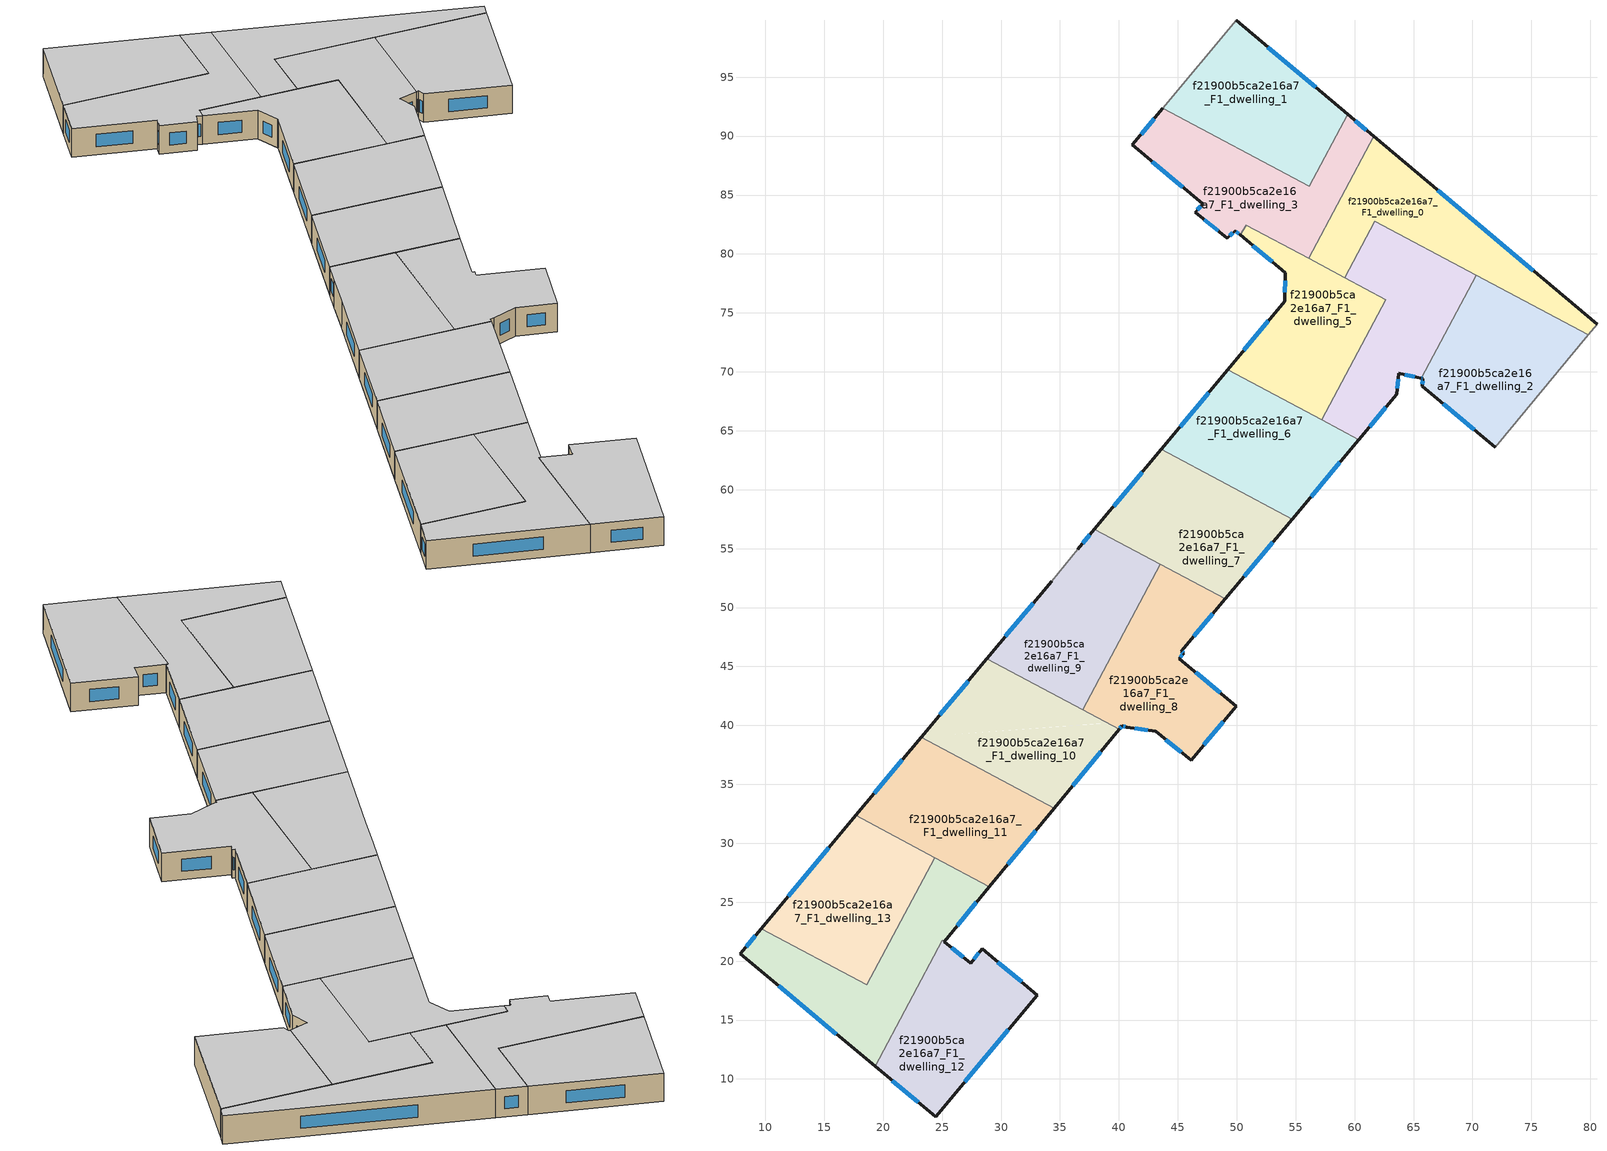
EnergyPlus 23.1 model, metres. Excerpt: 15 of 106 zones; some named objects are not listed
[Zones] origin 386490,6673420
f21900b5ca2e16a7_F1_dwelling_0
 floor to f21900b5ca2e16a7_F0_dwelling_1 (EU_floor_Construction): 72.17,81.09 65.78,80.62 61.72,82.79 60.34,80.22 57.02,79.97 56.93,81.16 61.63,89.98 z3
 floor to f21900b5ca2e16a7_F0_dwelling_3 (EU_floor_Construction): 80.56,74.02 79.85,73.15 79.8,73.15 65.78,80.62 72.17,81.09 z3
 floor to f21900b5ca2e16a7_F0_dwelling_4 (EU_floor_Construction): 60.34,80.22 59.16,77.99 56.11,79.62 56.27,79.91 z3
 floor to f21900b5ca2e16a7_F0_dwelling_2 (EU_floor_Construction): 56.93,81.16 57.02,79.97 56.27,79.91 z3
 wall outside (EU_wall_Construction): 80.56,74.02 61.63,89.98 z3:6
 wall adiabatic (EU_wall_Construction): 79.83,73.13 80.56,74.02 z3:6
 wall to f21900b5ca2e16a7_F1_dwelling_4 (EU_wall_Construction): 59.16,77.99 61.72,82.79 70.3,78.21 z3:6
 wall to f21900b5ca2e16a7_F1_dwelling_3 (EU_wall_Construction): 61.63,89.98 56.11,79.62 z3:6
 wall to f21900b5ca2e16a7_F1_dwelling_2 (EU_wall_Construction): 70.31,78.21 79.83,73.13 z3:6
 wall to f21900b5ca2e16a7_F1_dwelling_5 (EU_wall_Construction): 56.11,79.62 59.16,77.99 z3:6
 window (EU_Window_Construction): 75.15,78.58 67.04,85.42 z3.86:5.14
 ceiling to f21900b5ca2e16a7_F2_dwelling_0 (EU_floor_Construction): 79.83,73.13 80.56,74.02 61.63,89.98 56.11,79.62 59.16,77.99 61.72,82.79 z6
f21900b5ca2e16a7_F1_dwelling_1
 floor to f21900b5ca2e16a7_F0_dwelling_0 (EU_floor_Construction): 59.4,91.85 58.59,90.32 48.93,89.6 43.73,92.38 49.95,99.82 z3
 floor to f21900b5ca2e16a7_F0_dwelling_2 (EU_floor_Construction): 56.26,90.15 56.54,86.47 56.15,85.75 48.93,89.6 z3
 floor to f21900b5ca2e16a7_F0_dwelling_1 (EU_floor_Construction): 58.59,90.32 56.54,86.47 56.26,90.15 z3
 wall outside (EU_wall_Construction): 59.4,91.85 49.95,99.82 z3:6
 wall to f21900b5ca2e16a7_F1_dwelling_3 (EU_wall_Construction): 43.73,92.38 56.15,85.75 59.4,91.85 z3:6
 wall adiabatic (EU_wall_Construction): 49.95,99.82 43.73,92.38 z3:6
 window (EU_Window_Construction): 56.7,94.13 52.65,97.54 z3.86:5.14
 ceiling to f21900b5ca2e16a7_F2_dwelling_1 (EU_floor_Construction): 56.15,85.75 59.4,91.85 49.95,99.82 43.73,92.38 z6
f21900b5ca2e16a7_F1_dwelling_10
 floor to f21900b5ca2e16a7_F0_dwelling_11 (EU_floor_Construction): 40.02,39.68 36.14,34.97 31.42,34.62 23.22,39 23.24,39.02 39.06,40.2 z3
 floor to f21900b5ca2e16a7_F0_dwelling_10 (EU_floor_Construction): 38,40.76 38.05,40.12 23.24,39.02 28.79,45.67 z3
 floor to f21900b5ca2e16a7_F0_dwelling_12 (EU_floor_Construction): 36.14,34.97 34.5,32.98 31.42,34.62 z3
 floor to f21900b5ca2e16a7_F0_dwelling_9 (EU_floor_Construction): 39.06,40.2 38.05,40.12 38,40.76 z3
 wall outside (EU_wall_Construction): 34.5,32.98 40.02,39.68 / 28.79,45.67 23.22,39 z3:6
 wall to f21900b5ca2e16a7_F1_dwelling_11 (EU_wall_Construction): 23.22,39 34.5,32.98 z3:6
 wall to f21900b5ca2e16a7_F1_dwelling_9 (EU_wall_Construction): 36.93,41.33 28.79,45.67 z3:6
 wall to f21900b5ca2e16a7_F1_dwelling_8 (EU_wall_Construction): 40.02,39.68 36.93,41.33 z3:6
 window (EU_Window_Construction): 36.08,34.9 38.44,37.77 / 27.2,43.76 24.81,40.9 z3.86:5.14
 ceiling to f21900b5ca2e16a7_F2_dwelling_10 (EU_floor_Construction): 34.5,32.98 40.02,39.68 28.79,45.67 23.22,39 z6
f21900b5ca2e16a7_F1_dwelling_11
 floor to f21900b5ca2e16a7_F0_dwelling_12 (EU_floor_Construction): 34.5,32.98 31.01,28.74 25.25,28.31 17.66,32.36 18.77,33.68 31.42,34.62 z3
 floor to f21900b5ca2e16a7_F0_dwelling_11 (EU_floor_Construction): 31.42,34.62 18.77,33.68 23.22,39 z3
 floor to f21900b5ca2e16a7_F0_dwelling_13 (EU_floor_Construction): 31.01,28.74 29.01,26.31 25.25,28.31 z3
 wall outside (EU_wall_Construction): 29.01,26.31 34.5,32.98 / 23.22,39 17.66,32.36 z3:6
 wall to f21900b5ca2e16a7_F1_dwelling_13 (EU_wall_Construction): 17.66,32.36 24.36,28.79 z3:6
 wall to f21900b5ca2e16a7_F1_dwelling_14 (EU_wall_Construction): 24.36,28.79 29.01,26.31 z3:6
 window (EU_Window_Construction): 30.58,28.22 32.93,31.08 / 21.63,37.1 19.25,34.25 z3.86:5.14
 ceiling to f21900b5ca2e16a7_F2_dwelling_11 (EU_floor_Construction): 29.01,26.31 34.5,32.98 23.22,39 17.66,32.36 z6
f21900b5ca2e16a7_F1_dwelling_12
 floor to f21900b5ca2e16a7_F0_dwelling_15 (EU_floor_Construction): 33.07,17.12 24.45,6.8 19.31,11.08 22.33,16.76 32.59,17.52 z3
 floor to f21900b5ca2e16a7_F0_dwelling_14 (EU_floor_Construction): 32.59,17.52 22.33,16.76 25.01,21.78 25.17,21.66 27.43,19.82 28.39,21.04 z3
 wall outside (EU_wall_Construction): 19.31,11.08 24.45,6.8 33.07,17.12 28.39,21.04 27.43,19.82 25.17,21.65 z3:6
 wall to f21900b5ca2e16a7_F1_dwelling_14 (EU_wall_Construction): 25.17,21.66 25.01,21.79 / 25.01,21.78 19.31,11.08 z3:6
 window (EU_Window_Construction): 26.91,9.75 30.61,14.17 / 20.77,9.86 22.98,8.03 / 26.78,20.34 25.82,21.13 / 28.12,20.69 27.7,20.17 / 31.73,18.24 29.73,19.92 z3.86:5.14
 ceiling to f21900b5ca2e16a7_F2_dwelling_12 (EU_floor_Construction): 24.45,6.8 33.07,17.12 28.39,21.04 27.43,19.82 25.17,21.65 25.01,21.79 19.31,11.08 z6
f21900b5ca2e16a7_F1_dwelling_13
 floor to f21900b5ca2e16a7_F0_dwelling_13 (EU_floor_Construction): 24.06,28.23 20.82,22.16 11.98,21.51 9.64,22.76 13.56,27.45 z3
 floor to f21900b5ca2e16a7_F0_dwelling_14 (EU_floor_Construction): 20.82,22.16 18.6,17.98 11.98,21.51 z3
 floor to f21900b5ca2e16a7_F0_dwelling_12 (EU_floor_Construction): 24.36,28.79 24.06,28.23 13.56,27.45 17.66,32.36 z3
 wall outside (EU_wall_Construction): 17.66,32.36 9.64,22.76 z3:6
 wall to f21900b5ca2e16a7_F1_dwelling_14 (EU_wall_Construction): 9.64,22.76 18.6,17.98 24.36,28.79 z3:6
 window (EU_Window_Construction): 15.37,29.61 11.93,25.5 z3.86:5.14
 ceiling to f21900b5ca2e16a7_F2_dwelling_13 (EU_floor_Construction): 18.6,17.98 24.36,28.79 17.66,32.36 9.64,22.76 z6
f21900b5ca2e16a7_F1_dwelling_14
 floor to f21900b5ca2e16a7_F0_dwelling_14 (EU_floor_Construction): 25.01,21.78 22.33,16.76 13.29,16.09 7.85,20.62 8.37,21.24 11.98,21.51 18.6,17.98 20.82,22.16 24.24,22.42 z3
 floor to f21900b5ca2e16a7_F0_dwelling_15 (EU_floor_Construction): 22.33,16.76 19.31,11.08 13.29,16.09 z3
 floor to f21900b5ca2e16a7_F0_dwelling_13 (EU_floor_Construction): 11.98,21.51 8.37,21.24 9.64,22.76 z3; 29.01,26.31 25.17,21.66 25.01,21.79 24.24,22.42 20.82,22.16 24.06,28.23 25.25,28.31 z3
 floor to f21900b5ca2e16a7_F0_dwelling_12 (EU_floor_Construction): 25.25,28.31 24.06,28.23 24.36,28.79 z3
 wall outside (EU_wall_Construction): 25.17,21.66 29.01,26.31 / 9.64,22.76 7.85,20.62 19.31,11.08 z3:6
 window (EU_Window_Construction): 26.27,22.99 27.91,24.98 / 11.12,17.89 16.03,13.81 / 9.13,22.15 8.36,21.23 z3.86:5.14
 ceiling to f21900b5ca2e16a7_F2_dwelling_14 (EU_floor_Construction): 19.31,11.08 25.01,21.79 25.17,21.66 29.01,26.31 24.36,28.79 18.6,17.98 9.64,22.76 7.85,20.62 z6
f21900b5ca2e16a7_F1_dwelling_2
 floor to f21900b5ca2e16a7_F0_dwelling_5 (EU_floor_Construction): 79.83,73.13 71.92,63.58 65.74,68.77 65.78,69.43 65.64,69.46 67.11,72.21 79.8,73.15 z3
 floor to f21900b5ca2e16a7_F0_dwelling_3 (EU_floor_Construction): 79.8,73.15 67.11,72.21 70.3,78.21 z3
 wall outside (EU_wall_Construction): 65.64,69.46 65.78,69.43 65.74,68.77 71.92,63.58 z3:6
 wall to f21900b5ca2e16a7_F1_dwelling_4 (EU_wall_Construction): 70.3,78.21 65.64,69.46 z3:6
 wall adiabatic (EU_wall_Construction): 71.92,63.58 79.83,73.13 z3:6
 window (EU_Window_Construction): 67.5,67.29 70.15,65.06 / 65.77,69.24 65.75,68.96 / 65.68,69.45 65.74,69.43 z3.86:5.14
 ceiling to f21900b5ca2e16a7_F2_dwelling_2 (EU_floor_Construction): 71.92,63.58 79.83,73.13 70.3,78.21 65.64,69.46 65.78,69.43 65.74,68.77 z6
f21900b5ca2e16a7_F1_dwelling_3
 floor to f21900b5ca2e16a7_F0_dwelling_2 (EU_floor_Construction): 56.54,86.47 56.93,81.16 56.27,79.91 55.64,79.87 50.82,82.43 50.28,81.63 49.85,81.98 49.2,81.34 46.48,83.54 47.1,84.24 41.4,89.05 48.93,89.6 56.15,85.75 z3
 floor to f21900b5ca2e16a7_F0_dwelling_1 (EU_floor_Construction): 61.63,89.98 56.93,81.16 56.54,86.47 58.59,90.32 61.01,90.5 z3
 floor to f21900b5ca2e16a7_F0_dwelling_4 (EU_floor_Construction): 56.27,79.91 56.11,79.62 55.64,79.87 z3
 floor to f21900b5ca2e16a7_F0_dwelling_0 (EU_floor_Construction): 48.93,89.6 41.4,89.05 41.14,89.27 43.73,92.38 z3; 61.01,90.5 58.59,90.32 59.4,91.85 z3
 wall outside (EU_wall_Construction): 43.73,92.38 41.14,89.27 47.1,84.24 46.48,83.54 49.2,81.34 49.85,81.98 50.27,81.63 / 61.63,89.98 59.4,91.85 z3:6
 wall to f21900b5ca2e16a7_F1_dwelling_5 (EU_wall_Construction): 50.28,81.63 50.82,82.43 56.11,79.62 z3:6
 window (EU_Window_Construction): 42.84,87.83 45.4,85.68 / 42.99,91.49 41.88,90.16 / 60.99,90.51 60.04,91.32 / 49.97,81.88 50.15,81.73 / 49.38,81.53 49.66,81.8 / 47.26,82.91 48.42,81.97 / 46.93,84.04 46.66,83.74 z3.86:5.14
 ceiling to f21900b5ca2e16a7_F2_dwelling_3 (EU_floor_Construction): 56.11,79.62 61.63,89.98 59.4,91.85 56.15,85.75 43.73,92.38 41.14,89.27 47.1,84.24 46.48,83.54 49.2,81.34 49.85,81.98 50.28,81.63 50.82,82.43 z6
f21900b5ca2e16a7_F1_dwelling_4
 floor to f21900b5ca2e16a7_F0_dwelling_3 (EU_floor_Construction): 70.3,78.21 67.11,72.21 65.08,72.06 64.45,80.52 65.78,80.62 z3
 floor to f21900b5ca2e16a7_F0_dwelling_1 (EU_floor_Construction): 65.78,80.62 60.34,80.22 61.72,82.79 z3
 floor to f21900b5ca2e16a7_F0_dwelling_4 (EU_floor_Construction): 64.45,80.52 65.08,72.06 60.28,71.7 62.64,76.13 59.16,77.99 60.34,80.22 z3
 floor to f21900b5ca2e16a7_F0_dwelling_5 (EU_floor_Construction): 67.11,72.21 65.64,69.46 63.72,69.86 63.61,68.48 58.35,68.09 60.28,71.7 z3
 floor to f21900b5ca2e16a7_F0_dwelling_6 (EU_floor_Construction): 63.61,68.48 63.58,68.08 60.35,64.24 57.2,65.92 58.35,68.09 z3
 wall outside (EU_wall_Construction): 60.35,64.24 63.58,68.08 63.72,69.86 65.64,69.46 z3:6
 wall to f21900b5ca2e16a7_F1_dwelling_5 (EU_wall_Construction): 59.16,77.99 62.64,76.13 57.2,65.92 z3:6
 wall to f21900b5ca2e16a7_F1_dwelling_6 (EU_wall_Construction): 57.2,65.92 60.35,64.24 z3:6
 window (EU_Window_Construction): 61.27,65.34 62.66,66.99 / 64.27,69.74 65.09,69.57 / 63.62,68.59 63.68,69.35 z3.86:5.14
 ceiling to f21900b5ca2e16a7_F2_dwelling_4 (EU_floor_Construction): 65.64,69.46 70.3,78.21 61.72,82.79 59.16,77.99 62.64,76.13 57.2,65.92 60.35,64.24 63.58,68.08 63.72,69.86 z6
f21900b5ca2e16a7_F1_dwelling_5
 floor to f21900b5ca2e16a7_F0_dwelling_4 (EU_floor_Construction): 62.64,76.13 60.28,71.7 49.86,70.93 54.07,75.97 54.14,79.76 55.63,79.87 z3
 floor to f21900b5ca2e16a7_F0_dwelling_2 (EU_floor_Construction): 55.63,79.87 54.14,79.76 54.11,78.42 50.28,81.63 50.82,82.43 z3
 floor to f21900b5ca2e16a7_F0_dwelling_5 (EU_floor_Construction): 60.28,71.7 58.35,68.09 53.76,67.75 49.23,70.17 49.86,70.93 z3
 floor to f21900b5ca2e16a7_F0_dwelling_6 (EU_floor_Construction): 58.35,68.09 57.2,65.92 53.77,67.75 z3
 wall outside (EU_wall_Construction): 50.28,81.63 54.11,78.42 54.07,76.06 54.07,75.97 49.23,70.17 z3:6
 wall to f21900b5ca2e16a7_F1_dwelling_6 (EU_wall_Construction): 49.23,70.17 57.2,65.92 z3:6
 window (EU_Window_Construction): 52.69,74.31 50.61,71.83 / 54.1,77.75 54.08,76.73 / 51.37,80.71 53.01,79.34 z3.86:5.14
 ceiling to f21900b5ca2e16a7_F2_dwelling_5 (EU_floor_Construction): 57.2,65.92 62.64,76.13 50.82,82.43 50.28,81.63 54.11,78.42 54.07,76.06 54.07,75.97 49.23,70.17 z6
f21900b5ca2e16a7_F1_dwelling_6
 floor to f21900b5ca2e16a7_F0_dwelling_6 (EU_floor_Construction): 60.35,64.24 60.11,63.95 44.72,62.81 43.58,63.41 46.77,67.23 53.77,67.75 z3
 floor to f21900b5ca2e16a7_F0_dwelling_7 (EU_floor_Construction): 60.11,63.95 54.87,57.7 54.36,57.67 44.72,62.81 z3
 floor to f21900b5ca2e16a7_F0_dwelling_5 (EU_floor_Construction): 53.76,67.75 46.77,67.23 49.23,70.17 z3
 floor to f21900b5ca2e16a7_F0_dwelling_8 (EU_floor_Construction): 54.87,57.7 54.69,57.49 54.36,57.67 z3
 wall outside (EU_wall_Construction): 54.69,57.49 60.35,64.24 / 49.23,70.17 43.58,63.41 z3:6
 wall to f21900b5ca2e16a7_F1_dwelling_7 (EU_wall_Construction): 43.58,63.41 54.69,57.49 z3:6
 window (EU_Window_Construction): 56.31,59.42 58.73,62.31 / 47.61,68.24 45.19,65.34 z3.86:5.14
 ceiling to f21900b5ca2e16a7_F2_dwelling_6 (EU_floor_Construction): 54.69,57.49 60.35,64.24 49.23,70.17 43.58,63.41 z6
f21900b5ca2e16a7_F1_dwelling_7
 floor to f21900b5ca2e16a7_F0_dwelling_7 (EU_floor_Construction): 54.36,57.67 38.24,56.47 37.92,56.64 42.97,62.68 44.72,62.81 z3
 floor to f21900b5ca2e16a7_F0_dwelling_6 (EU_floor_Construction): 44.72,62.81 42.97,62.68 43.58,63.41 z3
 floor to f21900b5ca2e16a7_F0_dwelling_8 (EU_floor_Construction): 54.69,57.49 49.53,51.35 48.06,51.24 38.24,56.47 54.36,57.67 z3
 floor to f21900b5ca2e16a7_F0_dwelling_9 (EU_floor_Construction): 49.53,51.35 49.02,50.73 48.06,51.24 z3
 wall outside (EU_wall_Construction): 49.02,50.73 54.69,57.49 / 43.58,63.41 37.92,56.64 z3:6
 wall to f21900b5ca2e16a7_F1_dwelling_9 (EU_wall_Construction): 37.92,56.64 43.51,53.67 z3:6
 wall to f21900b5ca2e16a7_F1_dwelling_8 (EU_wall_Construction): 43.51,53.67 49.02,50.73 z3:6
 window (EU_Window_Construction): 50.64,52.66 53.07,55.56 / 41.96,61.48 39.54,58.58 z3.86:5.14
 ceiling to f21900b5ca2e16a7_F2_dwelling_7 (EU_floor_Construction): 49.02,50.73 54.69,57.49 43.58,63.41 37.92,56.64 z6
f21900b5ca2e16a7_F1_dwelling_8
 floor to f21900b5ca2e16a7_F0_dwelling_8 (EU_floor_Construction): 48.06,51.24 41.97,50.79 43.51,53.67 z3
 floor to f21900b5ca2e16a7_F0_dwelling_9 (EU_floor_Construction): 49.02,50.73 45.3,46.3 45.5,46.13 45.11,45.67 49.97,41.63 46.12,37.03 43.14,39.5 41.11,39.79 41.08,39.79 40.65,39.86 40.25,39.96 40.53,40.3 39.06,40.2 38,40.76 37.84,43.03 41.97,50.79 48.06,51.24 z3
 floor to f21900b5ca2e16a7_F0_dwelling_11 (EU_floor_Construction): 40.53,40.3 40.25,39.96 40.02,39.68 39.06,40.2 z3
 floor to f21900b5ca2e16a7_F0_dwelling_10 (EU_floor_Construction): 37.84,43.03 38,40.76 36.93,41.33 z3
 wall outside (EU_wall_Construction): 40.02,39.68 40.25,39.96 40.65,39.86 43.14,39.5 46.12,37.03 49.97,41.63 45.11,45.67 45.5,46.13 45.3,46.3 49.02,50.73 z3:6
 wall to f21900b5ca2e16a7_F1_dwelling_9 (EU_wall_Construction): 43.51,53.67 36.93,41.33 z3:6
 window (EU_Window_Construction): 40.09,39.76 40.18,39.88 / 46.36,47.57 47.95,49.47 / 45.44,46.18 45.35,46.25 / 45.22,45.8 45.39,46 / 48.58,42.79 46.5,44.52 / 47.22,38.35 48.87,40.32 / 43.99,38.79 45.27,37.73 / 41.36,39.75 42.43,39.6 / 40.36,39.93 40.53,39.89 z3.86:5.14
 ceiling to f21900b5ca2e16a7_F2_dwelling_8 (EU_floor_Construction): 46.12,37.03 49.97,41.63 45.11,45.67 45.5,46.13 45.3,46.3 49.02,50.73 43.51,53.67 36.93,41.33 40.02,39.68 40.25,39.96 40.65,39.86 43.14,39.5 z6
f21900b5ca2e16a7_F1_dwelling_9
 floor to f21900b5ca2e16a7_F0_dwelling_10 (EU_floor_Construction): 37.29,50.44 37.84,43.03 36.93,41.33 28.79,45.67 32.48,50.09 z3
 floor to f21900b5ca2e16a7_F0_dwelling_8 (EU_floor_Construction): 43.51,53.67 41.97,50.79 32.48,50.09 34.29,52.25 36.51,54.95 37.75,56.44 38.24,56.47 z3
 floor to f21900b5ca2e16a7_F0_dwelling_7 (EU_floor_Construction): 38.24,56.47 37.75,56.44 37.92,56.64 z3
 floor to f21900b5ca2e16a7_F0_dwelling_9 (EU_floor_Construction): 41.97,50.79 37.84,43.03 37.29,50.44 z3
 wall outside (EU_wall_Construction): 37.92,56.64 36.51,54.95 / 34.29,52.25 28.79,45.67 z3:6
 wall adiabatic (EU_wall_Construction): 36.51,54.95 34.29,52.25 z3:6
 window (EU_Window_Construction): 37.52,56.16 36.91,55.43 / 32.72,50.37 30.36,47.55 z3.86:5.14
 ceiling to f21900b5ca2e16a7_F2_dwelling_9 (EU_floor_Construction): 36.93,41.33 43.51,53.67 37.92,56.64 36.51,54.95 34.29,52.25 28.79,45.67 z6
[Building]
EU S2 Campaign: North Axis=0; Terrain=City; Solar Distribution=FullExterior
[Site:Location]
Helsinki-Vantaa.AP: Latitude=60.317; Longitude=24.963; Time Zone=2; Elevation=54.6
[SizingPeriod:WeatherFileDays]
AnnualSizingPeriod: Begin Month=1; Begin Day of Month=1; End Month=12; End Day of Month=31; Day of Week for Start Day=Monday; Use Weather File Daylight Saving Period=No; Use Weather File Rain and Snow Indicators=No
[MATERIAL]
EU_InternalMass_Material: Roughness=MediumRough; Thickness=0.1; Conductivity=1; Density=1800; Specific Heat=900; Thermal Absorptance=0.9; Solar Absorptance=0.7; Visible Absorptance=0.7
[MATERIAL:NOMASS] Roughness=MediumRough; Thermal Absorptance=0.9; Solar Absorptance=0.7; Visible Absorptance=0.7
Name | Thermal Resistance
EU_wall_NoMass | 1.10183
EU_floor_NoMass | 1.70606
[WINDOWMATERIAL:SIMPLEGLAZINGSYSTEM]
EU_Window_SimpleGlazing: UFactor=3.11035; Solar Heat Gain Coefficient=0.8; Visible Transmittance=0.8
[CONSTRUCTION]
EU_wall_Construction: EU_wall_NoMass
EU_floor_Construction: EU_floor_NoMass
EU_Window_Construction: EU_Window_SimpleGlazing
EU_InternalMass_Construction: EU_InternalMass_Material
[ZONE] Type=1; Multiplier=1; Ceiling Height=autocalculate; Floor Area=autocalculate; Part of Total Floor Area=Yes
Name | Volume
f21900b5ca2e16a7_F1_dwelling_0; f21900b5ca2e16a7_F1_dwelling_6 | 325.83
f21900b5ca2e16a7_F1_dwelling_1 | 325.787
f21900b5ca2e16a7_F1_dwelling_10 | 325.777
f21900b5ca2e16a7_F1_dwelling_11 | 325.799
f21900b5ca2e16a7_F1_dwelling_12 | 311.658
f21900b5ca2e16a7_F1_dwelling_13 | 325.761
f21900b5ca2e16a7_F1_dwelling_14 | 339.902
f21900b5ca2e16a7_F1_dwelling_2 | 325.776
f21900b5ca2e16a7_F1_dwelling_3 | 342.641
f21900b5ca2e16a7_F1_dwelling_4 | 325.773
f21900b5ca2e16a7_F1_dwelling_5 | 308.908
f21900b5ca2e16a7_F1_dwelling_7 | 325.763
f21900b5ca2e16a7_F1_dwelling_8 | 325.797
f21900b5ca2e16a7_F1_dwelling_9 | 325.784
[INTERNALMASS] Construction=EU_InternalMass_Construction
Name | Zone or ZoneList | Surface Area
f21900b5ca2e16a7_F1_dwelling_0_EU_InternalMass | f21900b5ca2e16a7_F1_dwelling_0 | 108.609
f21900b5ca2e16a7_F1_dwelling_1_EU_InternalMass | f21900b5ca2e16a7_F1_dwelling_1 | 108.596
f21900b5ca2e16a7_F1_dwelling_2_EU_InternalMass | f21900b5ca2e16a7_F1_dwelling_2 | 108.591
f21900b5ca2e16a7_F1_dwelling_3_EU_InternalMass | f21900b5ca2e16a7_F1_dwelling_3 | 114.216
f21900b5ca2e16a7_F1_dwelling_4_EU_InternalMass | f21900b5ca2e16a7_F1_dwelling_4 | 108.591
f21900b5ca2e16a7_F1_dwelling_5_EU_InternalMass | f21900b5ca2e16a7_F1_dwelling_5 | 102.98
f21900b5ca2e16a7_F1_dwelling_6_EU_InternalMass | f21900b5ca2e16a7_F1_dwelling_6 | 108.61
f21900b5ca2e16a7_F1_dwelling_7_EU_InternalMass | f21900b5ca2e16a7_F1_dwelling_7 | 108.588
f21900b5ca2e16a7_F1_dwelling_8_EU_InternalMass | f21900b5ca2e16a7_F1_dwelling_8 | 108.599
f21900b5ca2e16a7_F1_dwelling_9_EU_InternalMass | f21900b5ca2e16a7_F1_dwelling_9 | 108.594
f21900b5ca2e16a7_F1_dwelling_10_EU_InternalMass | f21900b5ca2e16a7_F1_dwelling_10 | 108.598
f21900b5ca2e16a7_F1_dwelling_11_EU_InternalMass | f21900b5ca2e16a7_F1_dwelling_11 | 108.6
f21900b5ca2e16a7_F1_dwelling_12_EU_InternalMass | f21900b5ca2e16a7_F1_dwelling_12 | 103.886
f21900b5ca2e16a7_F1_dwelling_13_EU_InternalMass | f21900b5ca2e16a7_F1_dwelling_13 | 108.587
f21900b5ca2e16a7_F1_dwelling_14_EU_InternalMass | f21900b5ca2e16a7_F1_dwelling_14 | 113.301
[OTHEREQUIPMENT] Fuel Type=Electricity; Design Level Calculation Method=Watts/Area; Power per Zone Floor Area=1; Fraction Latent=0; Fraction Radiant=0; Fraction Lost=0; Carbon Dioxide Generation Rate=0; EndUse Subcategory=EU_Step8_InternalGains
Name | Zone or ZoneList or Space or SpaceList | Schedule
EU_Step8_InternalGain_f21900b5ca2e16a7_F1_dwelling_0_f000 | f21900b5ca2e16a7_F1_dwelling_0 | EU_Step8_GainSchedule_f21900b5ca2e16a7_F1_dwelling_0_f000
EU_Step8_InternalGain_f21900b5ca2e16a7_F1_dwelling_1_f000 | f21900b5ca2e16a7_F1_dwelling_1 | EU_Step8_GainSchedule_f21900b5ca2e16a7_F1_dwelling_1_f000
EU_Step8_InternalGain_f21900b5ca2e16a7_F1_dwelling_2_f000 | f21900b5ca2e16a7_F1_dwelling_2 | EU_Step8_GainSchedule_f21900b5ca2e16a7_F1_dwelling_2_f000
EU_Step8_InternalGain_f21900b5ca2e16a7_F1_dwelling_3_f000 | f21900b5ca2e16a7_F1_dwelling_3 | EU_Step8_GainSchedule_f21900b5ca2e16a7_F1_dwelling_3_f000
EU_Step8_InternalGain_f21900b5ca2e16a7_F1_dwelling_4_f000 | f21900b5ca2e16a7_F1_dwelling_4 | EU_Step8_GainSchedule_f21900b5ca2e16a7_F1_dwelling_4_f000
EU_Step8_InternalGain_f21900b5ca2e16a7_F1_dwelling_5_f000 | f21900b5ca2e16a7_F1_dwelling_5 | EU_Step8_GainSchedule_f21900b5ca2e16a7_F1_dwelling_5_f000
EU_Step8_InternalGain_f21900b5ca2e16a7_F1_dwelling_6_f000 | f21900b5ca2e16a7_F1_dwelling_6 | EU_Step8_GainSchedule_f21900b5ca2e16a7_F1_dwelling_6_f000
EU_Step8_InternalGain_f21900b5ca2e16a7_F1_dwelling_7_f000 | f21900b5ca2e16a7_F1_dwelling_7 | EU_Step8_GainSchedule_f21900b5ca2e16a7_F1_dwelling_7_f000
EU_Step8_InternalGain_f21900b5ca2e16a7_F1_dwelling_8_f000 | f21900b5ca2e16a7_F1_dwelling_8 | EU_Step8_GainSchedule_f21900b5ca2e16a7_F1_dwelling_8_f000
EU_Step8_InternalGain_f21900b5ca2e16a7_F1_dwelling_9_f000 | f21900b5ca2e16a7_F1_dwelling_9 | EU_Step8_GainSchedule_f21900b5ca2e16a7_F1_dwelling_9_f000
EU_Step8_InternalGain_f21900b5ca2e16a7_F1_dwelling_10_f000 | f21900b5ca2e16a7_F1_dwelling_10 | EU_Step8_GainSchedule_f21900b5ca2e16a7_F1_dwelling_10_f000
EU_Step8_InternalGain_f21900b5ca2e16a7_F1_dwelling_11_f000 | f21900b5ca2e16a7_F1_dwelling_11 | EU_Step8_GainSchedule_f21900b5ca2e16a7_F1_dwelling_11_f000
EU_Step8_InternalGain_f21900b5ca2e16a7_F1_dwelling_12_f000 | f21900b5ca2e16a7_F1_dwelling_12 | EU_Step8_GainSchedule_f21900b5ca2e16a7_F1_dwelling_12_f000
EU_Step8_InternalGain_f21900b5ca2e16a7_F1_dwelling_13_f000 | f21900b5ca2e16a7_F1_dwelling_13 | EU_Step8_GainSchedule_f21900b5ca2e16a7_F1_dwelling_13_f000
EU_Step8_InternalGain_f21900b5ca2e16a7_F1_dwelling_14_f000 | f21900b5ca2e16a7_F1_dwelling_14 | EU_Step8_GainSchedule_f21900b5ca2e16a7_F1_dwelling_14_f000
[ZONEVENTILATION:DESIGNFLOWRATE] Schedule=EU_AlwaysOn; Design Flow Rate Calculation Method=AirChanges/Hour; Air Changes per Hour=0.756316; Ventilation Type=Natural; Fan Pressure Rise=0; Fan Total Efficiency=1; Constant Term Coefficient=1; Temperature Term Coefficient=0; Velocity Term Coefficient=0; Velocity Squared Term Coefficient=0; Minimum Indoor Temperature=-100; Maximum Indoor Temperature=100; Delta Temperature=-100; Minimum Outdoor Temperature=-100; Maximum Outdoor Temperature=100; Maximum Wind Speed=40
Name | Zone or ZoneList or Space or SpaceList
EU_ConstantAir_f21900b5ca2e16a7_F1_dwelling_0 | f21900b5ca2e16a7_F1_dwelling_0
EU_ConstantAir_f21900b5ca2e16a7_F1_dwelling_1 | f21900b5ca2e16a7_F1_dwelling_1
EU_ConstantAir_f21900b5ca2e16a7_F1_dwelling_2 | f21900b5ca2e16a7_F1_dwelling_2
EU_ConstantAir_f21900b5ca2e16a7_F1_dwelling_3 | f21900b5ca2e16a7_F1_dwelling_3
EU_ConstantAir_f21900b5ca2e16a7_F1_dwelling_4 | f21900b5ca2e16a7_F1_dwelling_4
EU_ConstantAir_f21900b5ca2e16a7_F1_dwelling_5 | f21900b5ca2e16a7_F1_dwelling_5
EU_ConstantAir_f21900b5ca2e16a7_F1_dwelling_6 | f21900b5ca2e16a7_F1_dwelling_6
EU_ConstantAir_f21900b5ca2e16a7_F1_dwelling_7 | f21900b5ca2e16a7_F1_dwelling_7
EU_ConstantAir_f21900b5ca2e16a7_F1_dwelling_8 | f21900b5ca2e16a7_F1_dwelling_8
EU_ConstantAir_f21900b5ca2e16a7_F1_dwelling_9 | f21900b5ca2e16a7_F1_dwelling_9
EU_ConstantAir_f21900b5ca2e16a7_F1_dwelling_10 | f21900b5ca2e16a7_F1_dwelling_10
EU_ConstantAir_f21900b5ca2e16a7_F1_dwelling_11 | f21900b5ca2e16a7_F1_dwelling_11
EU_ConstantAir_f21900b5ca2e16a7_F1_dwelling_12 | f21900b5ca2e16a7_F1_dwelling_12
EU_ConstantAir_f21900b5ca2e16a7_F1_dwelling_13 | f21900b5ca2e16a7_F1_dwelling_13
EU_ConstantAir_f21900b5ca2e16a7_F1_dwelling_14 | f21900b5ca2e16a7_F1_dwelling_14
[HVACTEMPLATE:ZONE:IDEALLOADSAIRSYSTEM] System Availability Schedule=EU_AlwaysOn; Maximum Heating Supply Air Temperature=50; Minimum Cooling Supply Air Temperature=13; Maximum Heating Supply Air Humidity Ratio=0.0156; Minimum Cooling Supply Air Humidity Ratio=0.0077; Heating Limit=NoLimit; Cooling Limit=NoLimit; Heating Availability Schedule=EU_AlwaysOn; Cooling Availability Schedule=EU_CoolingOff; Dehumidification Control Type=ConstantSensibleHeatRatio; Cooling Sensible Heat Ratio=0.7; Dehumidification Setpoint=60; Humidification Control Type=None; Humidification Setpoint=30; Outdoor Air Method=None; Outdoor Air Flow Rate per Person=0.00944; Outdoor Air Flow Rate per Zone Floor Area=0; Outdoor Air Flow Rate per Zone=0; Demand Controlled Ventilation Type=None; Outdoor Air Economizer Type=NoEconomizer; Heat Recovery Type=None; Sensible Heat Recovery Effectiveness=0.7; Latent Heat Recovery Effectiveness=0.65
Name | Template Thermostat
f21900b5ca2e16a7_F1_dwelling_0 | EU_HeatOnly_f21900b5ca2e16a7_F1_dwelling_0
f21900b5ca2e16a7_F1_dwelling_1 | EU_HeatOnly_f21900b5ca2e16a7_F1_dwelling_1
f21900b5ca2e16a7_F1_dwelling_2 | EU_HeatOnly_f21900b5ca2e16a7_F1_dwelling_2
f21900b5ca2e16a7_F1_dwelling_3 | EU_HeatOnly_f21900b5ca2e16a7_F1_dwelling_3
f21900b5ca2e16a7_F1_dwelling_4 | EU_HeatOnly_f21900b5ca2e16a7_F1_dwelling_4
f21900b5ca2e16a7_F1_dwelling_5 | EU_HeatOnly_f21900b5ca2e16a7_F1_dwelling_5
f21900b5ca2e16a7_F1_dwelling_6 | EU_HeatOnly_f21900b5ca2e16a7_F1_dwelling_6
f21900b5ca2e16a7_F1_dwelling_7 | EU_HeatOnly_f21900b5ca2e16a7_F1_dwelling_7
f21900b5ca2e16a7_F1_dwelling_8 | EU_HeatOnly_f21900b5ca2e16a7_F1_dwelling_8
f21900b5ca2e16a7_F1_dwelling_9 | EU_HeatOnly_f21900b5ca2e16a7_F1_dwelling_9
f21900b5ca2e16a7_F1_dwelling_10 | EU_HeatOnly_f21900b5ca2e16a7_F1_dwelling_10
f21900b5ca2e16a7_F1_dwelling_11 | EU_HeatOnly_f21900b5ca2e16a7_F1_dwelling_11
f21900b5ca2e16a7_F1_dwelling_12 | EU_HeatOnly_f21900b5ca2e16a7_F1_dwelling_12
f21900b5ca2e16a7_F1_dwelling_13 | EU_HeatOnly_f21900b5ca2e16a7_F1_dwelling_13
f21900b5ca2e16a7_F1_dwelling_14 | EU_HeatOnly_f21900b5ca2e16a7_F1_dwelling_14
[SIZING:ZONE] Zone Cooling Design Supply Air Temperature Input Method=SupplyAirTemperature; Zone Cooling Design Supply Air Temperature=13; Zone Heating Design Supply Air Temperature Input Method=SupplyAirTemperature; Zone Heating Design Supply Air Temperature=50; Zone Cooling Design Supply Air Humidity Ratio=0.008; Zone Heating Design Supply Air Humidity Ratio=0.008; Cooling Design Air Flow Method=DesignDay; Cooling Design Air Flow Rate=0; Cooling Minimum Air Flow per Zone Floor Area=0.000762; Cooling Minimum Air Flow=0; Cooling Minimum Air Flow Fraction=0.2; Heating Design Air Flow Method=DesignDay; Heating Design Air Flow Rate=0; Heating Maximum Air Flow per Zone Floor Area=0.002032; Heating Maximum Air Flow=0.141576; Heating Maximum Air Flow Fraction=0.3; Account for Dedicated Outdoor Air System=No; Dedicated Outdoor Air System Control Strategy=NeutralSupplyAir; Dedicated Outdoor Air Low Setpoint Temperature for Design=autosize; Dedicated Outdoor Air High Setpoint Temperature for Design=autosize; Zone Load Sizing Method=Sensible Load Only No Latent Load; Zone Latent Cooling Design Supply Air Humidity Ratio Input Method=HumidityRatioDifference; Zone Cooling Design Supply Air Humidity Ratio Difference=0.005; Zone Latent Heating Design Supply Air Humidity Ratio Input Method=HumidityRatioDifference; Zone Humidification Design Supply Air Humidity Ratio Difference=0.005
f21900b5ca2e16a7_F1_dwelling_0; f21900b5ca2e16a7_F1_dwelling_1; f21900b5ca2e16a7_F1_dwelling_2; f21900b5ca2e16a7_F1_dwelling_3; f21900b5ca2e16a7_F1_dwelling_4; f21900b5ca2e16a7_F1_dwelling_5; f21900b5ca2e16a7_F1_dwelling_6; f21900b5ca2e16a7_F1_dwelling_7; f21900b5ca2e16a7_F1_dwelling_8; f21900b5ca2e16a7_F1_dwelling_9; f21900b5ca2e16a7_F1_dwelling_10; f21900b5ca2e16a7_F1_dwelling_11; f21900b5ca2e16a7_F1_dwelling_12; f21900b5ca2e16a7_F1_dwelling_13; f21900b5ca2e16a7_F1_dwelling_14
[SCHEDULE:CONSTANT]
Name | Hourly Value
EU_AlwaysOn | 1
EU_CoolingOff | 0
[SCHEDULE:FILE] Column Number=1; Rows to Skip at Top=0; Number of Hours of Data=8760; Column Separator=Comma; Interpolate to Timestep=No; Minutes per Item=60; Adjust Schedule for Daylight Savings=Yes
Name | File
EU_Step8_GainSchedule_f21900b5ca2e16a7_F1_dwelling_0_f000 | ../../schedules/f21900b5ca2e16a7/f21900b5ca2e16a7_F1_dwelling_0_f000_gain.csv
EU_Step8_GainSchedule_f21900b5ca2e16a7_F1_dwelling_1_f000 | ../../schedules/f21900b5ca2e16a7/f21900b5ca2e16a7_F1_dwelling_1_f000_gain.csv
EU_Step8_GainSchedule_f21900b5ca2e16a7_F1_dwelling_2_f000 | ../../schedules/f21900b5ca2e16a7/f21900b5ca2e16a7_F1_dwelling_2_f000_gain.csv
EU_Step8_GainSchedule_f21900b5ca2e16a7_F1_dwelling_3_f000 | ../../schedules/f21900b5ca2e16a7/f21900b5ca2e16a7_F1_dwelling_3_f000_gain.csv
EU_Step8_GainSchedule_f21900b5ca2e16a7_F1_dwelling_4_f000 | ../../schedules/f21900b5ca2e16a7/f21900b5ca2e16a7_F1_dwelling_4_f000_gain.csv
EU_Step8_GainSchedule_f21900b5ca2e16a7_F1_dwelling_5_f000 | ../../schedules/f21900b5ca2e16a7/f21900b5ca2e16a7_F1_dwelling_5_f000_gain.csv
EU_Step8_GainSchedule_f21900b5ca2e16a7_F1_dwelling_6_f000 | ../../schedules/f21900b5ca2e16a7/f21900b5ca2e16a7_F1_dwelling_6_f000_gain.csv
EU_Step8_GainSchedule_f21900b5ca2e16a7_F1_dwelling_7_f000 | ../../schedules/f21900b5ca2e16a7/f21900b5ca2e16a7_F1_dwelling_7_f000_gain.csv
EU_Step8_GainSchedule_f21900b5ca2e16a7_F1_dwelling_8_f000 | ../../schedules/f21900b5ca2e16a7/f21900b5ca2e16a7_F1_dwelling_8_f000_gain.csv
EU_Step8_GainSchedule_f21900b5ca2e16a7_F1_dwelling_9_f000 | ../../schedules/f21900b5ca2e16a7/f21900b5ca2e16a7_F1_dwelling_9_f000_gain.csv
EU_Step8_GainSchedule_f21900b5ca2e16a7_F1_dwelling_10_f000 | ../../schedules/f21900b5ca2e16a7/f21900b5ca2e16a7_F1_dwelling_10_f000_gain.csv
EU_Step8_GainSchedule_f21900b5ca2e16a7_F1_dwelling_11_f000 | ../../schedules/f21900b5ca2e16a7/f21900b5ca2e16a7_F1_dwelling_11_f000_gain.csv
EU_Step8_GainSchedule_f21900b5ca2e16a7_F1_dwelling_12_f000 | ../../schedules/f21900b5ca2e16a7/f21900b5ca2e16a7_F1_dwelling_12_f000_gain.csv
EU_Step8_GainSchedule_f21900b5ca2e16a7_F1_dwelling_13_f000 | ../../schedules/f21900b5ca2e16a7/f21900b5ca2e16a7_F1_dwelling_13_f000_gain.csv
EU_Step8_GainSchedule_f21900b5ca2e16a7_F1_dwelling_14_f000 | ../../schedules/f21900b5ca2e16a7/f21900b5ca2e16a7_F1_dwelling_14_f000_gain.csv
